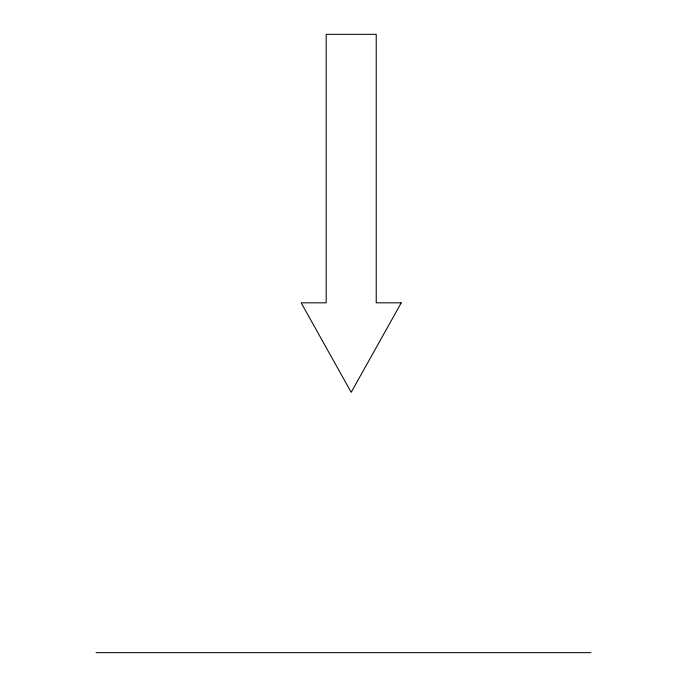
<?xml version="1.0" encoding="UTF-8"?>
<svg xmlns="http://www.w3.org/2000/svg" width="687" height="687" viewBox="0 0 687 687"><rect width="100%" height="100%" fill="white"/><g stroke="black" fill="none" stroke-linecap="round" stroke-linejoin="round"><path stroke-width="1.03" d="M96.051 652.65L590.949 652.65M401.242 302.821L351.203 392.311L301.172 302.821L326.188 302.821L326.188 34.35L376.227 34.35L376.227 302.821L401.242 302.821"/></g></svg>
